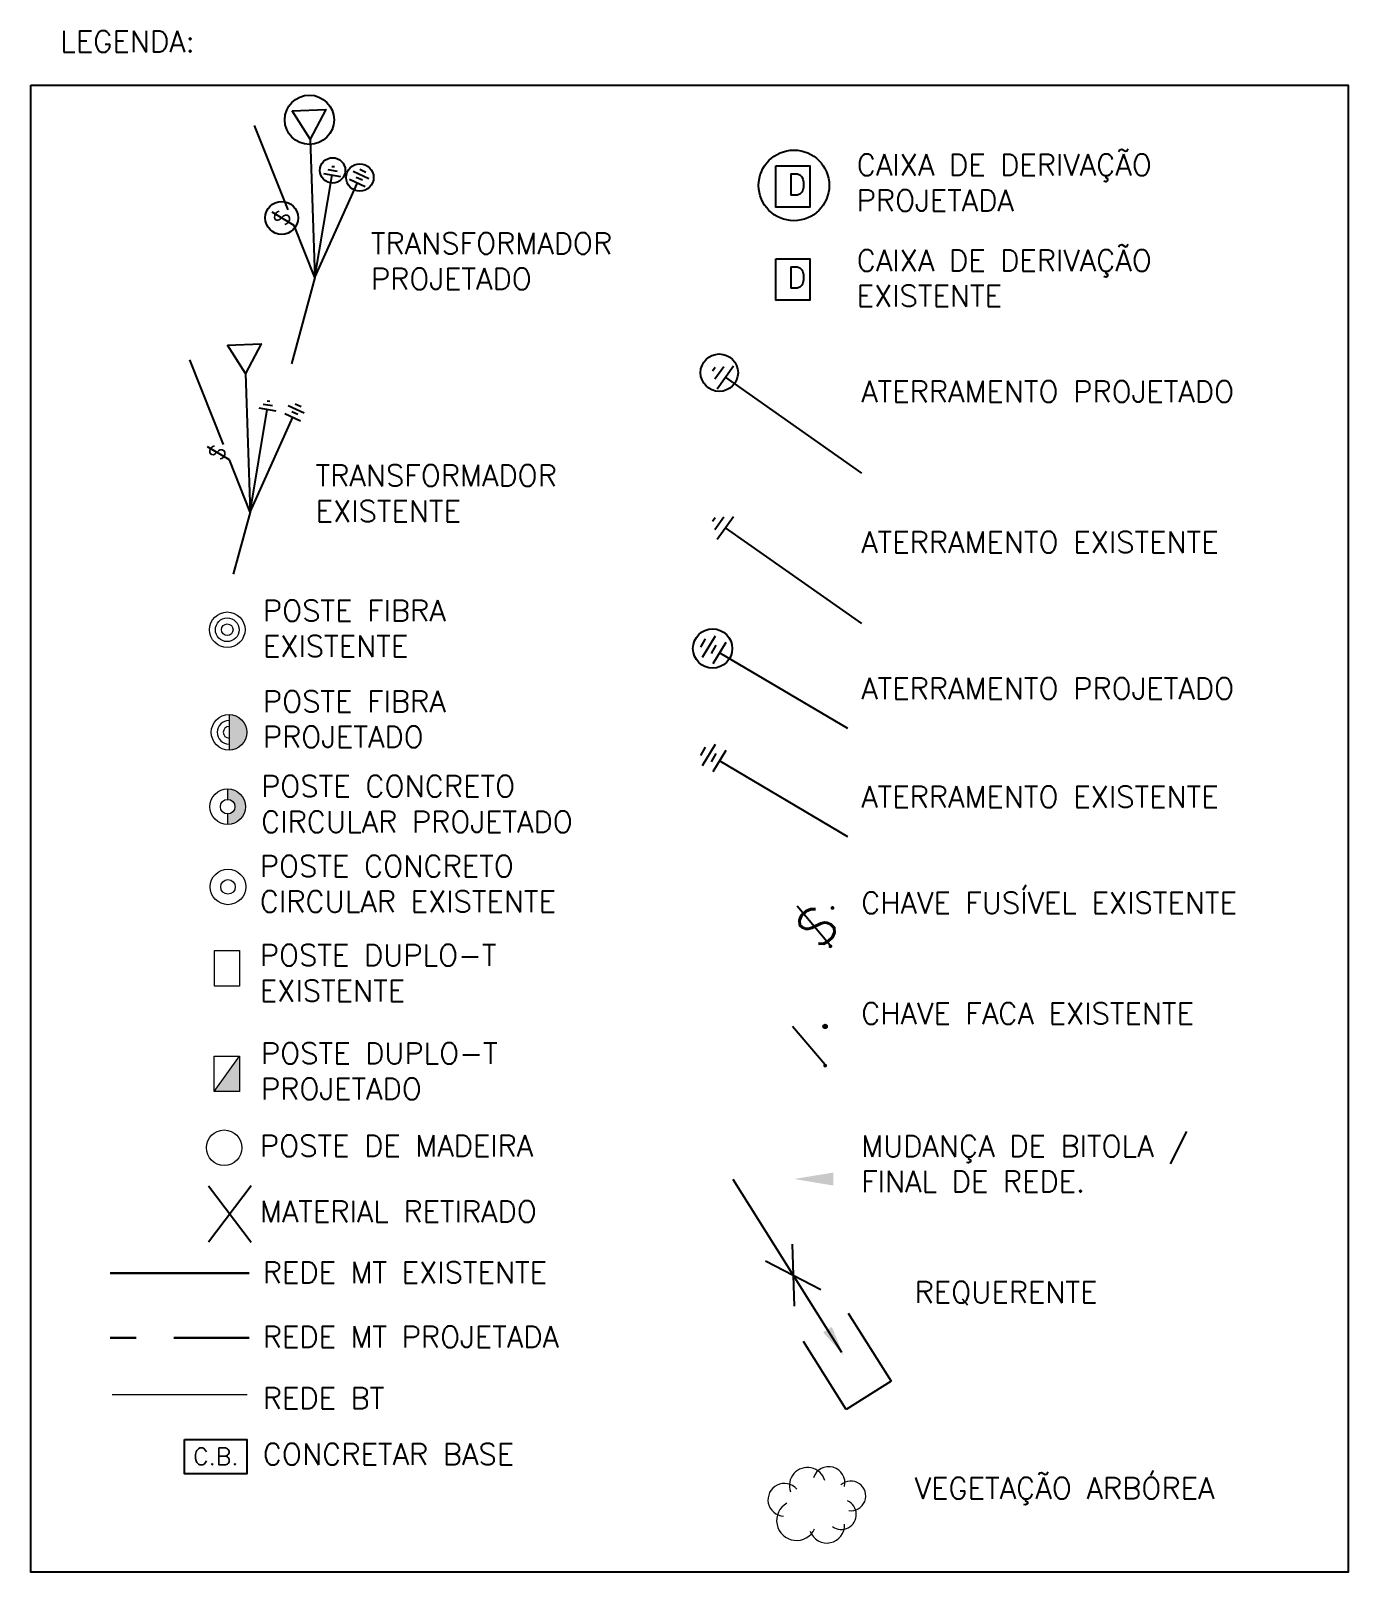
# Model space of a CAD drawing. Header units: millimetres. Extents: x -111 to 0, y 0 to 130.
import ezdxf
from ezdxf.enums import TextEntityAlignment as Align

# ---------------------------------------------------------------- set-up
doc = ezdxf.new("R2010")
doc.units = ezdxf.units.MM
doc.linetypes.add('HIDDEN', pattern=[9.525, 6.35, -3.175])
for name, color, linetype in [('CARIMBO', 90, 'Continuous'), ('DESENHO', 2, 'Continuous'), ('MARCAÇÕES', 1, 'Continuous')]:
    doc.layers.add(name, color=color, linetype=linetype)
for name, color, linetype, lineweight in [('DES-REDE-MT', 4, 'Continuous', 25), ('DES-VEGETAÇÃO', 102, 'Continuous', 5), ('POSTE', 3, 'Continuous', 13), ('REDE BT', 2, 'Continuous', 15)]:
    doc.layers.add(name, color=color, linetype=linetype, lineweight=lineweight)
doc.styles.add('CARIMBO', font='simplex.shx', dxfattribs={"height": 3})
doc.styles.add('REGUA60', font='ROMANS.SHX', dxfattribs={"height": 1.8})
doc.styles.add('ROMANS', font='ROMANS.shx', dxfattribs={"height": 1.8})

# ---------------------------------------------------------------- blocks, each defined once
blk = doc.blocks.new('*U6')
for points in [[(0, 19, 1), (0, 19.31, 1)], [(0.14, 15.93, 1), (-0.13, 15.76, 1)]]:
    blk.add_hatch(color=256).paths.add_polyline_path(points)
blk.add_line((0, 15.92), (-2.74, 19.15))
blk.add_circle((0, 19.15), 0.157)
blk = doc.blocks.new('ch')
for points in [[(1569.88, 921.39, 1), (1569.61, 921.22, 1)], [(1569.7, 918.15, 1), (1569.43, 917.98, 1)]]:
    blk.add_hatch(color=256).paths.add_polyline_path(points)
blk.add_line((1569.56, 918.14), (1566.76, 921.45))
at = {"style": 'CARIMBO'}
blk.add_text('S', height=3.12, rotation=45.3947, dxfattribs=at).set_placement((1568.61, 917.7))
blk = doc.blocks.new('CIRCULAR CONCRETO')
at = {"layer": 'POSTE', "linetype": 'ByBlock'}
blk.add_circle((0, 1.5), 1.5, dxfattribs=at)
at = {"layer": 'POSTE'}
blk.add_circle((0, 1.5), 0.615, dxfattribs=at)
blk = doc.blocks.new('SETA BT')
blk.add_solid([(5.2, 0.86), (5.2, -0.87), (0, 0)])
blk = doc.blocks.new('MT')
at = {"xscale": 0.635, "yscale": 0.635, "zscale": 0.635}
blk.add_blockref('SETA BT', (0, 0), dxfattribs=at)
blk = doc.blocks.new('bloco4')
at = {"layer": 'POSTE', "linetype": 'ByBlock'}
h = blk.add_hatch(color=256, dxfattribs=at)
h.dxf.hatch_style = 1
h.paths.add_polyline_path([(3229.25, 1858.3, 0.423942), (3227.7, 1859.8), (3227.73, 1858.91, -0.423942), (3228.36, 1858.3, -0.404552), (3227.77, 1857.69), (3227.8, 1856.8, 0.404552)])
for p, q in [((3227.7, 1859.8), (3227.73, 1858.91)), ((3227.77, 1857.69), (3227.8, 1856.8))]:
    blk.add_line(p, q, dxfattribs=at)
for radius in [1.5, 0.615]:
    blk.add_circle((3227.75, 1858.3), radius, dxfattribs=at)

msp = doc.modelspace()

# ---------------------------------------------------------------- hatches: boundary and pattern name
at = {"layer": 'POSTE'}
h = msp.add_hatch(color=256, dxfattribs=at)
h.dxf.hatch_style = 1
h.paths.add_polyline_path([(-92.94, 70.9, 0.414214), (-94.44, 72.4), (-94.44, 69.4, 0.414214)])
h = msp.add_hatch(color=256, dxfattribs=at)
h.dxf.hatch_style = 1
h.paths.add_polyline_path([(-93.56, 43.57), (-95.69, 40.57), (-93.56, 40.57)])

# ---------------------------------------------------------------- linework, layer by layer
for p, q in [((-89.46, 115), (-92.28, 122.14)), ((-85.77, 118.68), (-85.54, 118.66)), ((-83.4, 118.43), (-82.89, 118.2)), ((-87.21, 109.29), (-85.75, 117.95)), ((-87.21, 109.29), (-83.61, 117.3)), ((-86.48, 118.08), (-85.03, 117.82)), ((-86.1, 118.4), (-85.31, 118.27)), ((-84.27, 117.61), (-82.94, 116.99)), ((-83.98, 118.28), (-82.65, 117.66)), ((-83.7, 117.76), (-83.18, 117.54)), ((-88.95, 113.7), (-90.79, 114.8)), ((-87.21, 109.29), (-88.95, 113.7)), ((-87.21, 109.29), (-89.16, 102.01)), ((-94.92, 95.21), (-97.74, 102.35)), ((-53.63, 101.43), (-53.41, 101.73)), ((-53.44, 100.73), (-52.7, 101.78)), ((-53.24, 99.91), (-51.88, 101.84)), ((-52.56, 100.87), (-41.07, 92.79)), ((-92.67, 89.49), (-91.21, 98.16)), ((-91.94, 98.29), (-90.49, 98.03)), ((-91.56, 98.61), (-90.77, 98.48)), ((-91.23, 98.89), (-90.99, 98.87)), ((-89.73, 97.82), (-88.4, 97.2)), ((-89.44, 98.49), (-88.11, 97.86)), ((-89.15, 97.97), (-88.64, 97.75)), ((-88.86, 98.64), (-88.35, 98.41)), ((-92.67, 89.49), (-89.07, 97.51)), ((-94.41, 93.91), (-96.25, 95.01)), ((-92.67, 89.49), (-94.41, 93.91)), ((-92.67, 89.49), (-94.08, 84.24)), ((-53.63, 88.72), (-53.41, 89.03)), ((-53.44, 88.02), (-52.7, 89.08)), ((-53.24, 87.2), (-51.88, 89.13)), ((-52.56, 88.16), (-41.07, 80.09)), ((-54.62, 78.08), (-54.22, 78.78)), ((-54.5, 77.24), (-53.4, 79.04)), ((-53.72, 77.56), (-53.32, 78.26)), ((-53.6, 76.71), (-52.5, 78.51)), ((-42.22, 71.21), (-53.05, 77.61)), ((-54.62, 68.95), (-54.22, 69.64)), ((-54.5, 68.1), (-53.4, 69.9)), ((-53.72, 68.42), (-53.32, 69.12)), ((-53.6, 67.58), (-52.5, 69.38)), ((-42.22, 62.07), (-53.05, 68.48)), ((-42.18, 21.87), (-38.57, 16.12)), ((-42.37, 13.74), (-45.97, 19.48)), ((-38.57, 16.12), (-42.37, 13.74))]:
    msp.add_line(p, q)
at = {"lineweight": -3}
for p, q in [((-87.6, 120.98), (-87.21, 109.29)), ((-93.06, 101.19), (-92.67, 89.49))]:
    msp.add_line(p, q, dxfattribs=at)
at = {"color": 6}
for p, q in [((-46.91, 27.7), (-46.75, 22.45)), ((-49.16, 26.29), (-44.5, 23.87))]:
    msp.add_line(p, q, dxfattribs=at)
for points in [[(-111.17, 125.52), (0, 125.52), (0, 0), (-111.17, 0)], [(-48.29, 118.71), (-45.43, 118.71), (-45.43, 115.22), (-48.29, 115.22)], [(-48.29, 110.87), (-45.43, 110.87), (-45.43, 107.38), (-48.29, 107.38)]]:
    msp.add_lwpolyline(points, close=True)
at = {"lineweight": -3}
for points in [[(-89.11, 123.38), (-86.28, 123.48), (-87.6, 120.98)], [(-94.57, 103.58), (-91.74, 103.69), (-93.06, 101.19)]]:
    msp.add_lwpolyline(points, close=True, dxfattribs=at)
at = {"color": 6}
msp.add_lwpolyline([(-42.73, 18.55), (-51.9, 33.16)], dxfattribs=at)
for centre, radius in [((-87.66, 122.61), 2.08), ((-46.77, 117.07), 2.98), ((-85.7, 118.34), 1.07), ((-83.4, 117.74), 1.16), ((-90, 114.33), 1.39), ((-53.07, 101.26), 1.58), ((-53.63, 77.98), 1.66)]:
    msp.add_circle(centre, radius)
msp.add_solid([(-43.57, 20.7), (-42.56, 18.28), (-44.31, 20.25)], dxfattribs=at)
at = {"layer": 'CARIMBO'}
msp.add_lwpolyline([(-98.2, 11.2), (-92.94, 11.2), (-92.94, 8.29), (-98.2, 8.29)], close=True, dxfattribs=at)
at = {"layer": 'DES-REDE-MT', "lineweight": 30}
msp.add_line((-92.75, 25.24), (-104.48, 25.24), dxfattribs=at)
at = {"layer": 'DES-REDE-MT', "linetype": 'HIDDEN', "lineweight": 30}
msp.add_line((-92.75, 19.79), (-104.48, 19.79), dxfattribs=at)
at = {"layer": 'DES-VEGETAÇÃO', "linetype": 'Continuous'}
for centre, radius, start, end in [((-45.63, 7.32), 1.52, 16.4985, 200.1922), ((-43.83, 7.55), 1.36, 346.6923, 161.9313), ((-47.58, 6.11), 1.38, 40.9178, 267.037), ((-41.96, 6.44), 1.25, 261.2731, 132.4521), ((-46.55, 4.36), 1.68, 119.5971, 335.1468), ((-42.77, 4.87), 1.26, 234.1724, 65.3601), ((-43.99, 3.95), 1.49, 199.2364, 4.167)]:
    msp.add_arc(centre, radius, start, end, dxfattribs=at)
at = {"layer": 'MARCAÇÕES'}
for p, q in [((-92.58, 32.61), (-96.17, 27.86)), ((-96.17, 32.61), (-92.58, 27.86))]:
    msp.add_line(p, q, dxfattribs=at)
at = {"layer": 'POSTE'}
for p, q in [((-94.44, 72.4), (-94.44, 69.4)), ((-95.69, 40.57), (-93.56, 43.57))]:
    msp.add_line(p, q, dxfattribs=at)
for points in [[(-93.55, 49.48), (-95.68, 49.48), (-95.68, 52.48), (-93.55, 52.48)], [(-95.69, 43.57), (-93.56, 43.57), (-93.56, 40.57), (-95.69, 40.57)]]:
    msp.add_lwpolyline(points, close=True, dxfattribs=at)
at = {"layer": 'POSTE', "linetype": 'ByBlock'}
for centre in [(-94.59, 79.56), (-94.44, 70.9), (-94.85, 35.83)]:
    msp.add_circle(centre, 1.5, dxfattribs=at)
at = {"layer": 'POSTE'}
for radius in [1, 0.489]:
    msp.add_circle((-94.59, 79.56), radius, dxfattribs=at)
for radius in [1, 0.489]:
    msp.add_arc((-94.44, 70.9), radius, 90, 270, dxfattribs=at)
at = {"layer": 'REDE BT'}
msp.add_line((-92.92, 14.98), (-104.29, 14.98), dxfattribs=at)

# ---------------------------------------------------------------- block references
at = {"rotation": 358.1035061837866}
msp.add_blockref('bloco4', (-3382.04, -1685.84), dxfattribs=at)
for name, p in [('CIRCULAR CONCRETO', (-94.53, 56.35)), ('ch', (-1613.26, -865.23)), ('*U6', (-44.14, 26.92)), ('MT', (-46.75, 33.19))]:
    msp.add_blockref(name, p)

# ---------------------------------------------------------------- texts
at = {"style": 'REGUA60'}
for p in [(-89.4, 114.04), (-94.86, 94.24)]:
    msp.add_text('S', height=1.28, rotation=62.8066, dxfattribs=at).set_placement(p, align=Align.CENTER)
at = {"char_height": 1.8, "attachment_point": 1, "style": 'ROMANS'}
for s, insert, width in [('LEGENDA:', (-108.68, 130.12), 13.9988), ('CAIXA DE DERIVAÇÃO PROJETADA\\P', (-41.48, 119.7), 31.0076), ('D\\P', (-47.34, 118.04), 8.8271), ('TRANSFORMADOR PROJETADO\\P', (-82.47, 113.08), 14.67), ('CAIXA DE DERIVAÇÃO EXISTENTE', (-41.48, 111.64), 31.0076), ('D\\P', (-47.34, 110.2), 8.8271), ('ATERRAMENTO PROJETADO', (-41.1, 100.56), 31.0076), ('TRANSFORMADOR EXISTENTE', (-87.14, 93.47), 14.67), ('ATERRAMENTO EXISTENTE\\P', (-41.1, 87.85), 31.0076), ('POSTE FIBRA\\PEXISTENTE', (-91.59, 82.07), 31.0076), ('ATERRAMENTO PROJETADO', (-41.1, 75.5), 31.0076), ('POSTE FIBRA\\PPROJETADO', (-91.59, 74.41), 31.0076), ('POSTE CONCRETO CIRCULAR PROJETADO', (-91.74, 67.25), 31.0076), ('ATERRAMENTO EXISTENTE', (-41.1, 66.36), 31.0076), ('POSTE CONCRETO CIRCULAR EXISTENTE', (-91.85, 60.51), 31.0076), ('CHAVE FUSÍVEL EXISTENTE', (-41.1, 57.4), 31.0076), ('POSTE DUPLO-T\\PEXISTENTE', (-91.85, 52.98), 31.0076), ('CHAVE FACA EXISTENTE', (-41.1, 48.07), 31.0076), ('POSTE DUPLO-T PROJETADO\\P', (-91.75, 44.7), 31.0076), ('POSTE DE MADEIRA', (-91.84, 36.9), 31.0076), ('MUDANÇA DE BITOLA / FINAL DE REDE.', (-41.1, 36.87), 31.0076), ('MATERIAL RETIRADO', (-91.84, 31.35), 31.0076), ('REDE MT EXISTENTE', (-91.6, 26.21), 31.0076), ('REQUERENTE', (-36.59, 24.54), 31.0076), ('REDE MT PROJETADA', (-91.6, 20.76), 31.0076), ('REDE BT ', (-91.6, 15.59), 31.0076), ('VEGETAÇÃO ARBÓREA', (-36.59, 7.99), 31.0076)]:
    msp.add_mtext(s, dxfattribs=dict(at, insert=insert, width=width))
at = {"insert": (-91.6, 10.85), "char_height": 1.8, "attachment_point": 1, "style": 'ROMANS'}
msp.add_mtext_dynamic_manual_height_columns('CONCRETAR BASE', width=33.1443, gutter_width=12.5, heights=[0], dxfattribs=at)
at = {"layer": 'DESENHO', "linetype": 'Continuous', "ltscale": 0.3, "insert": (-95.55, 9.77), "char_height": 1.44, "attachment_point": 5, "style": 'ROMANS'}
msp.add_mtext_dynamic_manual_height_columns('C.B.', width=2.6024, gutter_width=12.5, heights=[0], dxfattribs=at)

doc.saveas('drawing.dxf')
